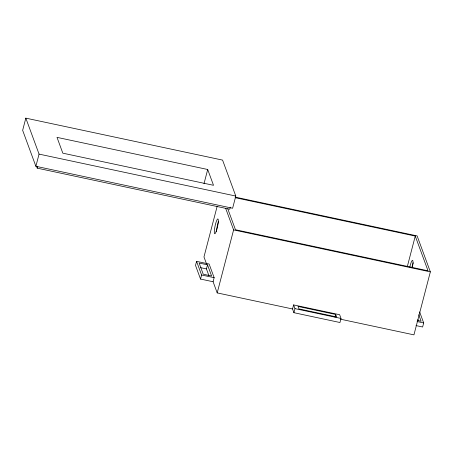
<?xml version="1.0" encoding="UTF-8"?>
<svg xmlns="http://www.w3.org/2000/svg" width="453" height="453" viewBox="0 0 453 453"><rect width="100%" height="100%" fill="white"/><g stroke="black" fill="none" stroke-linecap="round" stroke-linejoin="round"><path stroke-width="0.68" d="M25.827 118.142L22.65 130.334L35.878 166.296L232.621 208.25L235.798 196.058L222.57 160.096L25.827 118.142L39.054 154.105L35.878 166.296M230.3 207.185L229.773 209.218L37.214 168.154L37.565 166.8M203.997 183.72L207.701 169.496L57.004 137.361L62.82 153.171L213.516 185.305L207.701 169.496M213.091 281.743L214.15 277.678L209.133 264.037L196.574 261.358L195.52 265.424L200.537 279.065L213.091 281.743L217.197 292.904L292.547 308.974L293.912 312.695L339.96 322.513L341.018 318.448L339.654 314.727L293.606 304.909L292.547 308.974M217.168 206.274L203.969 256.942L206.625 264.161M200.537 279.065L201.591 274.999L196.574 261.358M208.856 275.464L206.438 268.895L207.497 264.829L199.127 263.046L203.233 274.207L211.602 275.99L207.497 264.829M217.197 292.904L233.606 229.909L225.668 208.335M293.912 312.695L294.971 308.629L293.606 304.909M334.988 317.162L335.696 314.456L298.017 306.421L298.929 308.901L336.607 316.936L335.696 314.456M407.321 266.557L415.259 236.075L235.124 197.667M235.566 197.185L417.122 235.905L430.35 271.868L413.94 334.858L340.667 319.235M419.637 311.936L423.68 322.932L422.621 326.998L416.013 325.588M39.054 154.105L235.798 196.058M233.606 229.909L430.35 271.868M200.645 267.661L206.438 268.895M417.27 320.424L421.131 321.245L418.731 314.722M201.591 274.999L214.15 277.678M417.071 321.522L423.68 322.932M294.971 308.629L341.018 318.448M415.259 236.075L428.028 270.798L235.469 229.739L227.763 208.771M417.915 319.439L418.391 320.741M36.489 166.189L37.214 168.154M409.863 266.828A7.599 1.274 -78 0 1 412.553 260.294A7.599 1.274 -78 0 1 412.355 267.338M216.426 231.375A7.599 1.274 -78 0 1 218.635 221.358M411.958 267.276A7.599 1.274 -78 0 1 413.3 262.74M216.075 231.777A7.599 1.274 -78 0 0 218.159 219.235A7.599 1.274 -78 0 0 214.688 228.023A7.599 1.274 -78 0 0 216.075 231.777"/></g></svg>
